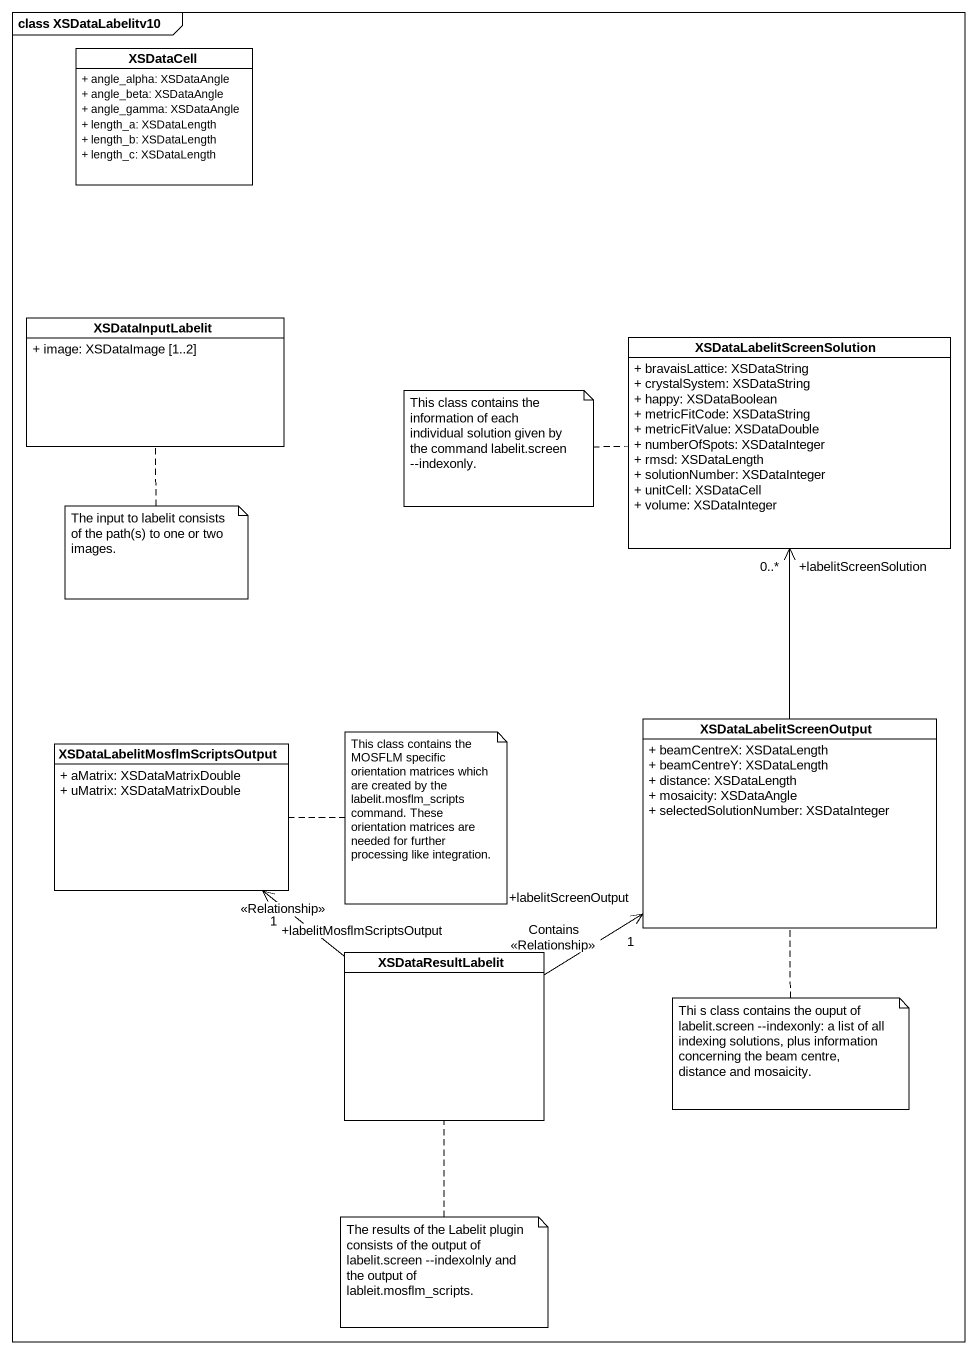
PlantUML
@startuml
mainframe class XSDataLabelitv10
hide circle
hide empty members
skinparam classAttributeIconSize 0
class XSDataCell {
  + angle_alpha: XSDataAngle
  + angle_beta: XSDataAngle
  + angle_gamma: XSDataAngle
  + length_a: XSDataLength
  + length_b: XSDataLength
  + length_c: XSDataLength
}
class XSDataInputLabelit {
  + image: XSDataImage [1..2]
}
class XSDataLabelitScreenSolution {
  + bravaisLattice: XSDataString
  + crystalSystem: XSDataString
  + happy: XSDataBoolean
  + metricFitCode: XSDataString
  + metricFitValue: XSDataDouble
  + numberOfSpots: XSDataInteger
  + rmsd: XSDataLength
  + solutionNumber: XSDataInteger
  + unitCell: XSDataCell
  + volume: XSDataInteger
}
class XSDataLabelitScreenOutput {
  + beamCentreX: XSDataLength
  + beamCentreY: XSDataLength
  + distance: XSDataLength
  + mosaicity: XSDataAngle
  + selectedSolutionNumber: XSDataInteger
}
class "XSDataLabelitMosflmScriptsOutput" as XSDataLabelitMosflmScriptsOu {
  + aMatrix: XSDataMatrixDouble
  + uMatrix: XSDataMatrixDouble
}
class XSDataResultLabelit
XSDataLabelitScreenOutput -up-> "+labelitScreenSolution\n0..*" XSDataLabelitScreenSolution
XSDataResultLabelit -up-> "+labelitScreenOutput\n1" XSDataLabelitScreenOutput : Contains\n<<Relationship>>
XSDataResultLabelit -up-> "+labelitMosflmScriptsOutput\n1" XSDataLabelitMosflmScriptsOu : <<Relationship>>
note left of XSDataLabelitScreenSolution : This class contains the information of each individual solution given by the command labelit.screen --indexonly.
note bottom of XSDataInputLabelit : The input to labelit consists of the path(s) to one or two images.
note right of XSDataLabelitMosflmScriptsOu : This class contains the MOSFLM specific orientation matrices which are created by the labelit.mosflm_scripts command. These orientation matrices are needed for further processing like integration.
note bottom of XSDataLabelitScreenOutput : Thi s class contains the ouput of labelit.screen --indexonly: a list of all indexing solutions, plus information concerning the beam centre, distance and mosaicity.
note bottom of XSDataResultLabelit : The results of the Labelit plugin consists of the output of labelit.screen --indexolnly and the output of lableit.mosflm_scripts.
@enduml
